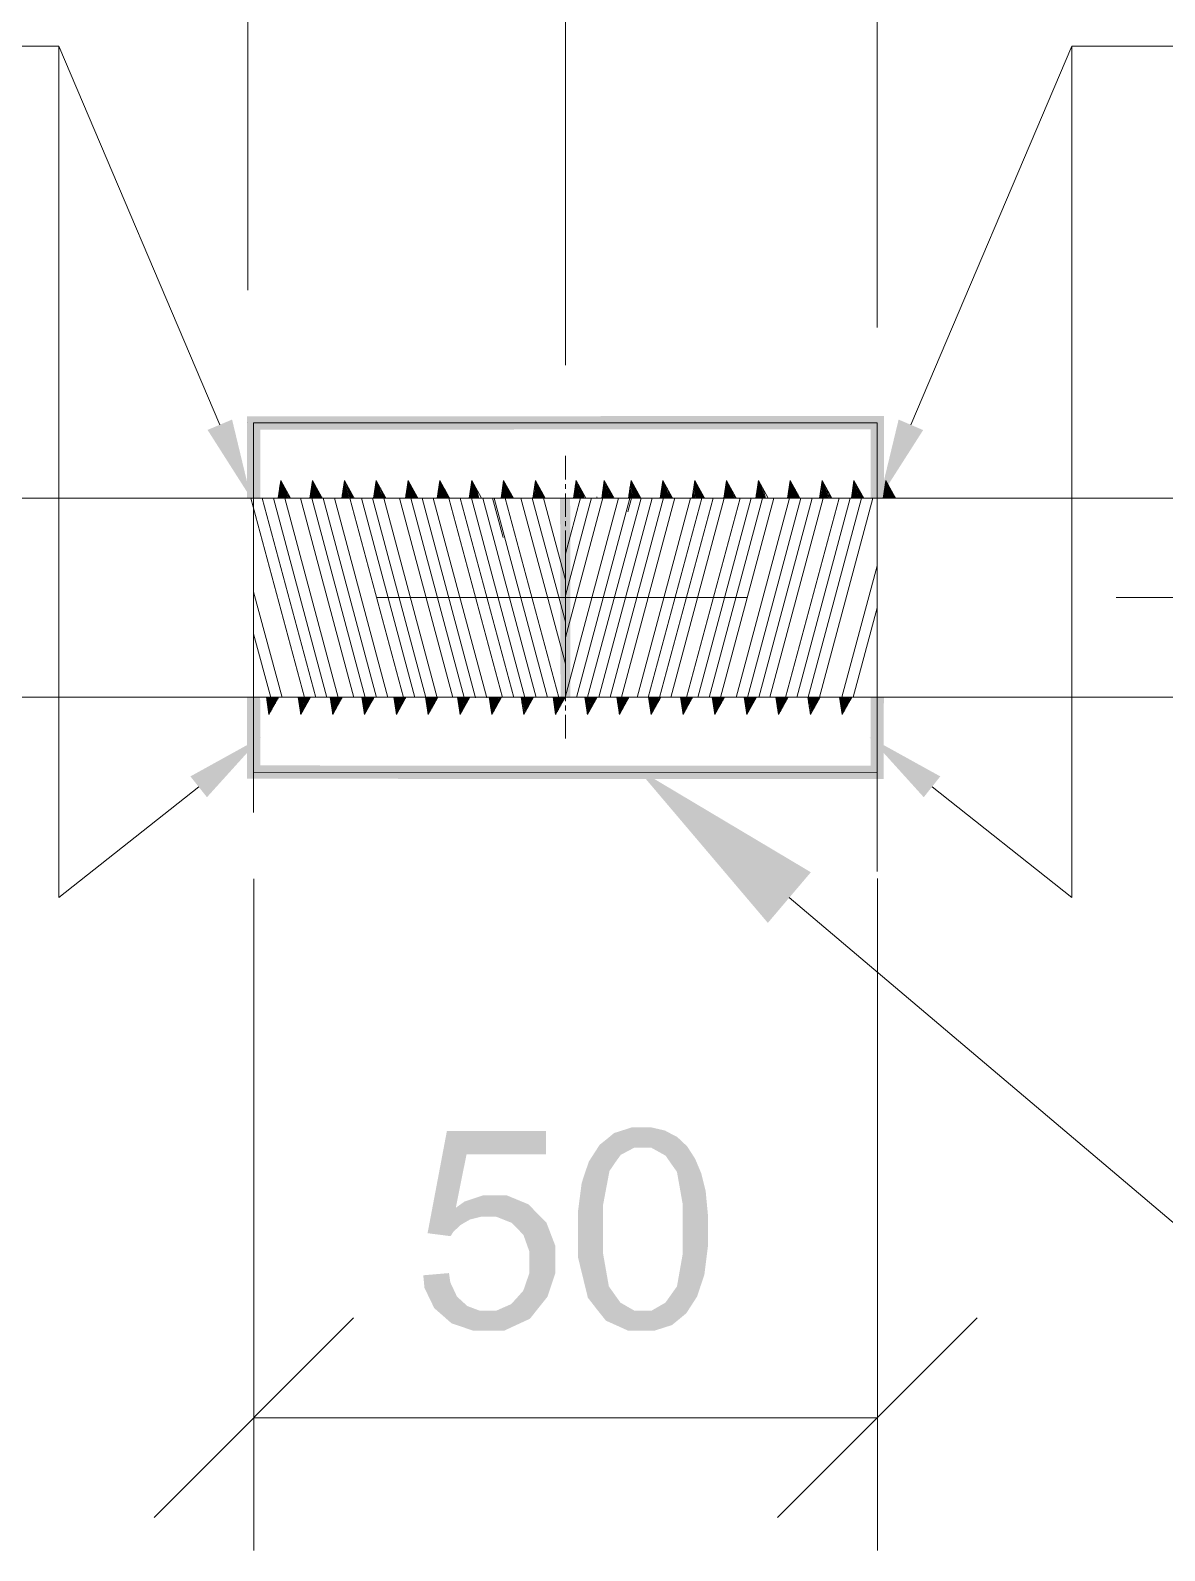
# Model space of a CAD drawing. Header units: millimetres. Extents: x 2 to 579, y 1 to 405.
# Drawn here: x 251.49 to 259.16, y 89.76 to 100.05 of the extents above; entities that cross this region are included whole.
import ezdxf

# ---------------------------------------------------------------- set-up
doc = ezdxf.new("R2010")
doc.units = ezdxf.units.MM
doc.linetypes.add('XKITLINE00', pattern=[0])
doc.layers.add('LinkedObject', color=7, linetype='Continuous', lineweight=0)

# ---------------------------------------------------------------- blocks, each defined once
blk = doc.blocks.new('*A4')
at = {"layer": 'LinkedObject'}
for color, points in [(6, [(252.685, 97.346), (252.851, 97.416), (252.979, 96.884)]), (4, [(257.262, 97.44), (253.042, 97.348), (252.952, 97.438)]), (4, [(252.952, 97.438), (253.042, 96.886), (252.952, 96.886)]), (4, [(253.042, 97.348), (253.042, 96.886), (252.952, 97.438)]), (4, [(257.172, 97.35), (253.042, 97.348), (257.262, 97.44)]), (4, [(257.262, 96.885), (257.172, 97.35), (257.262, 97.44)]), (6, [(257.362, 97.416), (257.528, 97.345), (257.234, 96.884)]), (4, [(257.172, 96.885), (257.172, 97.35), (257.262, 96.885)]), (4, [(255.071, 96.885), (255.141, 95.536), (255.074, 95.536)]), (4, [(255.139, 96.885), (255.141, 95.536), (255.071, 96.885)]), (4, [(252.951, 95.536), (253.042, 95.074), (252.952, 94.984)]), (4, [(253.041, 95.536), (253.042, 95.074), (252.951, 95.536)]), (4, [(257.261, 94.982), (257.172, 95.536), (257.262, 95.536)]), (4, [(257.172, 95.072), (257.172, 95.536), (257.261, 94.982)]), (6, [(252.681, 94.859), (252.569, 95), (253.048, 95.265)]), (6, [(257.644, 95), (257.532, 94.859), (257.165, 95.265)]), (4, [(253.042, 95.074), (257.172, 95.072), (252.952, 94.984)]), (4, [(252.952, 94.984), (257.172, 95.072), (257.261, 94.982)]), (1, [(256.768, 94.351), (256.477, 94.008), (255.592, 95.052)]), (7, [(254.438, 92.442), (254.174, 91.907), (254.305, 92.6)]), (7, [(254.975, 92.442), (254.305, 92.6), (254.975, 92.6)]), (7, [(254.438, 92.442), (254.305, 92.6), (254.975, 92.442)]), (7, [(255.482, 92.438), (255.339, 92.506), (255.388, 92.545)]), (7, [(255.436, 92.585), (255.573, 92.486), (255.388, 92.545)]), (7, [(255.388, 92.545), (255.573, 92.486), (255.482, 92.438)]), (7, [(255.558, 92.624), (255.573, 92.486), (255.436, 92.585)]), (7, [(255.632, 92.624), (255.573, 92.486), (255.558, 92.624)]), (7, [(255.573, 92.486), (255.632, 92.624), (255.63, 92.486)]), (7, [(255.632, 92.624), (255.688, 92.486), (255.63, 92.486)]), (7, [(255.781, 92.602), (255.632, 92.624), (255.686, 92.624)]), (7, [(255.822, 92.58), (255.632, 92.624), (255.781, 92.602)]), (7, [(255.785, 92.432), (255.632, 92.624), (255.822, 92.58)]), (7, [(255.688, 92.486), (255.632, 92.624), (255.785, 92.432)]), (7, [(255.822, 92.58), (255.823, 92.377), (255.785, 92.432)]), (7, [(255.863, 92.559), (255.823, 92.377), (255.822, 92.58)]), (7, [(255.931, 92.495), (255.823, 92.377), (255.863, 92.559)]), (7, [(254.365, 92.079), (254.174, 91.907), (254.438, 92.442)]), (7, [(255.339, 92.506), (255.447, 92.39), (255.266, 92.393)]), (7, [(255.447, 92.39), (255.339, 92.506), (255.482, 92.438)]), (7, [(255.957, 92.454), (255.823, 92.377), (255.931, 92.495)]), (7, [(255.957, 92.454), (255.862, 92.322), (255.823, 92.377)]), (7, [(255.984, 92.413), (255.862, 92.322), (255.957, 92.454)]), (7, [(255.266, 92.393), (255.447, 92.39), (255.241, 92.32)]), (7, [(255.241, 92.32), (255.447, 92.39), (255.405, 92.328)]), (7, [(256.026, 92.313), (255.862, 92.322), (255.984, 92.413)]), (7, [(255.405, 92.328), (255.192, 92.054), (255.241, 92.32)]), (7, [(255.362, 92.1), (255.192, 92.054), (255.405, 92.328)]), (7, [(255.241, 92.32), (255.192, 92.054), (255.217, 92.247)]), (7, [(256.041, 92.254), (255.901, 92.101), (255.862, 92.322)]), (7, [(256.041, 92.254), (255.862, 92.322), (256.026, 92.313)]), (7, [(256.056, 92.194), (255.901, 92.101), (256.041, 92.254)]), (7, [(254.553, 92.164), (254.365, 92.079), (254.425, 92.122)]), (7, [(254.535, 92.018), (254.365, 92.079), (254.553, 92.164)]), (7, [(254.535, 92.018), (254.553, 92.164), (254.575, 92.018)]), (7, [(254.575, 92.018), (254.553, 92.164), (254.64, 92.018)]), (7, [(254.619, 92.164), (254.64, 92.018), (254.553, 92.164)]), (7, [(254.856, 92.103), (254.619, 92.164), (254.708, 92.164)]), (7, [(254.744, 91.977), (254.619, 92.164), (254.856, 92.103)]), (7, [(254.64, 92.018), (254.619, 92.164), (254.744, 91.977)]), (7, [(256.071, 92.035), (255.901, 92.101), (256.056, 92.194)]), (7, [(254.174, 91.907), (254.365, 92.079), (254.462, 92)]), (7, [(254.462, 92), (254.365, 92.079), (254.535, 92.018)]), (7, [(254.744, 91.977), (254.856, 92.103), (254.784, 91.936)]), (7, [(254.784, 91.936), (254.856, 92.103), (254.823, 91.895)]), (7, [(254.917, 92.041), (254.823, 91.895), (254.856, 92.103)]), (7, [(254.823, 91.895), (254.917, 92.041), (254.863, 91.783)]), (7, [(254.863, 91.783), (254.917, 92.041), (255.038, 91.823)]), (7, [(255.038, 91.823), (254.917, 92.041), (254.978, 91.98)]), (7, [(255.192, 91.934), (255.362, 92.1), (255.362, 91.934)]), (7, [(255.192, 92.054), (255.362, 92.1), (255.192, 91.934)]), (7, [(256.071, 92.035), (255.901, 91.934), (255.901, 92.101)]), (7, [(256.071, 91.934), (255.901, 91.934), (256.071, 92.035)]), (7, [(254.43, 91.982), (254.174, 91.907), (254.462, 92)]), (7, [(254.398, 91.963), (254.174, 91.907), (254.43, 91.982)]), (7, [(254.348, 91.916), (254.174, 91.907), (254.398, 91.963)]), (7, [(255.362, 91.934), (255.192, 91.744), (255.192, 91.934)]), (7, [(255.362, 91.768), (255.192, 91.744), (255.362, 91.934)]), (7, [(256.071, 91.934), (255.901, 91.768), (255.901, 91.934)]), (7, [(256.071, 91.816), (255.901, 91.768), (256.071, 91.934)]), (7, [(254.174, 91.907), (254.348, 91.916), (254.33, 91.887)]), (7, [(254.863, 91.783), (255.038, 91.823), (254.863, 91.712)]), (7, [(254.863, 91.712), (255.038, 91.823), (254.863, 91.637)]), (7, [(255.038, 91.726), (254.863, 91.637), (255.038, 91.823)]), (7, [(255.862, 91.547), (256.071, 91.816), (256.022, 91.551)]), (7, [(255.901, 91.768), (256.071, 91.816), (255.862, 91.547)]), (7, [(256.022, 91.551), (256.071, 91.816), (256.047, 91.624)]), (7, [(254.822, 91.518), (255.038, 91.726), (254.932, 91.41)]), (7, [(254.863, 91.637), (255.038, 91.726), (254.822, 91.518)]), (7, [(254.932, 91.41), (255.038, 91.726), (254.985, 91.476)]), (7, [(254.985, 91.476), (255.038, 91.726), (255.038, 91.635)]), (7, [(255.362, 91.768), (255.325, 91.385), (255.192, 91.744)]), (7, [(255.192, 91.744), (255.325, 91.385), (255.259, 91.47)]), (7, [(255.401, 91.547), (255.325, 91.385), (255.362, 91.768)]), (7, [(254.328, 91.574), (254.145, 91.622), (254.319, 91.637)]), (7, [(254.145, 91.622), (254.277, 91.349), (254.153, 91.537)]), (7, [(254.328, 91.574), (254.277, 91.349), (254.145, 91.622)]), (7, [(254.153, 91.537), (254.277, 91.349), (254.219, 91.4)]), (7, [(254.373, 91.478), (254.277, 91.349), (254.328, 91.574)]), (7, [(254.822, 91.518), (254.932, 91.41), (254.781, 91.472)]), (7, [(255.325, 91.385), (255.401, 91.547), (255.44, 91.492)]), (7, [(256.022, 91.551), (255.823, 91.492), (255.862, 91.547)]), (7, [(255.998, 91.478), (255.823, 91.492), (256.022, 91.551)]), (7, [(254.277, 91.349), (254.373, 91.478), (254.336, 91.297)]), (7, [(254.408, 91.446), (254.336, 91.297), (254.373, 91.478)]), (7, [(254.443, 91.414), (254.336, 91.297), (254.408, 91.446)]), (7, [(254.443, 91.414), (254.578, 91.246), (254.336, 91.297)]), (7, [(254.528, 91.382), (254.578, 91.246), (254.443, 91.414)]), (7, [(254.578, 91.246), (254.932, 91.41), (254.69, 91.246)]), (7, [(254.638, 91.382), (254.932, 91.41), (254.578, 91.246)]), (7, [(254.74, 91.427), (254.932, 91.41), (254.638, 91.382)]), (7, [(254.69, 91.246), (254.932, 91.41), (254.867, 91.328)]), (7, [(254.781, 91.472), (254.932, 91.41), (254.74, 91.427)]), (7, [(255.479, 91.437), (255.325, 91.385), (255.44, 91.492)]), (7, [(255.479, 91.437), (255.632, 91.246), (255.325, 91.385)]), (7, [(255.575, 91.382), (255.632, 91.246), (255.479, 91.437)]), (7, [(255.877, 91.325), (255.689, 91.382), (255.784, 91.437)]), (7, [(255.823, 91.492), (255.925, 91.365), (255.784, 91.437)]), (7, [(255.784, 91.437), (255.925, 91.365), (255.877, 91.325)]), (7, [(255.925, 91.365), (255.823, 91.492), (255.998, 91.478)]), (7, [(254.578, 91.382), (254.578, 91.246), (254.528, 91.382)]), (7, [(254.638, 91.382), (254.578, 91.246), (254.578, 91.382)]), (7, [(255.325, 91.385), (255.632, 91.246), (255.381, 91.315)]), (7, [(255.381, 91.315), (255.632, 91.246), (255.534, 91.246)]), (7, [(255.632, 91.246), (255.575, 91.382), (255.632, 91.382)]), (7, [(255.632, 91.246), (255.689, 91.382), (255.706, 91.246)]), (7, [(255.689, 91.382), (255.632, 91.246), (255.632, 91.382)]), (7, [(255.828, 91.285), (255.689, 91.382), (255.877, 91.325)]), (7, [(255.706, 91.246), (255.689, 91.382), (255.828, 91.285)]), (7, [(254.336, 91.297), (254.578, 91.246), (254.486, 91.246)])]:
    blk.add_hatch(color=color, dxfattribs=at).paths.add_polyline_path(points, flags=17)
at = {"layer": 'LinkedObject', "color": 6, "linetype": 'XKITLINE00', "lineweight": 0}
for p, q in [((252.957, 98.293), (252.957, 106.972)), ((255.107, 97.785), (255.107, 106.972)), ((255.107, 98.07), (255.107, 106.972)), ((257.217, 98.04), (257.217, 106.972)), ((251.679, 99.944), (246.683, 99.944)), ((252.768, 97.381), (251.679, 99.944)), ((251.679, 94.179), (251.679, 99.944)), ((257.445, 97.381), (258.535, 99.944)), ((258.534, 94.179), (258.535, 99.944)), ((258.535, 99.944), (263.53, 99.943)), ((253.834, 96.211), (256.334, 96.211)), ((258.834, 96.211), (272.007, 96.211)), ((252.625, 94.93), (251.679, 94.179)), ((257.588, 94.929), (258.534, 94.179)), ((252.998, 94.306), (252.998, 89.758)), ((257.218, 94.308), (257.218, 89.758)), ((253.673, 91.333), (252.323, 89.983)), ((256.543, 89.983), (257.893, 91.333)), ((252.998, 90.658), (257.218, 90.658))]:
    blk.add_line(p, q, dxfattribs=at)
at = {"layer": 'LinkedObject', "color": 7, "linetype": 'XKITLINE00', "lineweight": 0}
for p, q in [((252.957, 97.393), (252.957, 97.393)), ((255.107, 97.17), (255.107, 97.17)), ((257.217, 97.14), (257.217, 97.14)), ((240.541, 96.885), (269.675, 96.885)), ((255.107, 96.885), (255.107, 96.885)), ((269.675, 95.536), (240.541, 95.536)), ((252.998, 95.206), (252.998, 95.206)), ((257.218, 95.208), (257.218, 95.208)), ((257.218, 90.658), (257.218, 90.658))]:
    blk.add_line(p, q, dxfattribs=at)
at = {"layer": 'LinkedObject', "color": 4, "linetype": 'XKITLINE00', "lineweight": 0}
for p, q in [((252.997, 97.393), (257.217, 97.395)), ((252.997, 96.886), (252.997, 97.393)), ((257.217, 96.885), (257.217, 97.395)), ((257.217, 97.395), (257.217, 94.357)), ((252.997, 97.245), (252.997, 94.756)), ((255.107, 96.508), (255.107, 95.536)), ((252.997, 95.536), (252.997, 95.029)), ((257.217, 95.536), (257.217, 95.027)), ((252.997, 95.029), (257.217, 95.027))]:
    blk.add_line(p, q, dxfattribs=at)
at = {"layer": 'LinkedObject', "color": 9, "linetype": 'XKITLINE00', "lineweight": 0}
for p, q in [((255.107, 97.01), (255.107, 97.17)), ((255.107, 96.947), (255.107, 96.979)), ((255.107, 96.76), (255.107, 96.916)), ((255.107, 96.758), (255.107, 96.886)), ((255.107, 96.697), (255.107, 96.729)), ((255.107, 96.695), (255.107, 96.726)), ((255.107, 96.51), (255.107, 96.666)), ((255.107, 96.508), (255.107, 96.664)), ((255.107, 96.447), (255.107, 96.479)), ((255.107, 96.445), (255.107, 96.476)), ((255.107, 96.26), (255.107, 96.416)), ((255.107, 96.258), (255.107, 96.414)), ((255.107, 96.197), (255.107, 96.229)), ((255.107, 96.195), (255.107, 96.226)), ((255.107, 96.01), (255.107, 96.166)), ((255.107, 96.008), (255.107, 96.164)), ((255.107, 95.947), (255.107, 95.979)), ((255.107, 95.945), (255.107, 95.976)), ((255.107, 95.76), (255.107, 95.916)), ((255.107, 95.758), (255.107, 95.914)), ((255.107, 95.697), (255.107, 95.729)), ((255.107, 95.695), (255.107, 95.726)), ((255.107, 95.51), (255.107, 95.666)), ((255.107, 95.536), (255.107, 95.664)), ((255.107, 95.447), (255.107, 95.479)), ((255.107, 95.256), (255.107, 95.416))]:
    blk.add_line(p, q, dxfattribs=at)
at = {"layer": 'LinkedObject', "color": 1, "linetype": 'XKITLINE00', "lineweight": 0}
for p, q in [((253.18, 97.003), (253.163, 96.886)), ((253.175, 96.973), (253.199, 96.885)), ((253.176, 96.98), (253.202, 96.885)), ((253.179, 96.994), (253.208, 96.885)), ((253.246, 96.885), (253.18, 97.003)), ((253.18, 97.002), (253.211, 96.885)), ((253.19, 96.985), (253.217, 96.885)), ((253.196, 96.975), (253.22, 96.885)), ((253.395, 97.003), (253.378, 96.885)), ((253.391, 96.973), (253.414, 96.885)), ((253.392, 96.98), (253.417, 96.885)), ((253.394, 96.995), (253.423, 96.885)), ((253.461, 96.885), (253.395, 97.003)), ((253.395, 97.002), (253.426, 96.885)), ((253.406, 96.985), (253.432, 96.885)), ((253.412, 96.974), (253.435, 96.885)), ((253.611, 97.003), (253.594, 96.885)), ((253.607, 96.973), (253.63, 96.885)), ((253.608, 96.98), (253.633, 96.885)), ((253.61, 96.995), (253.639, 96.885)), ((253.677, 96.885), (253.611, 97.003)), ((253.611, 97.002), (253.642, 96.885)), ((253.622, 96.984), (253.648, 96.885)), ((253.627, 96.974), (253.651, 96.885)), ((253.827, 97.003), (253.809, 96.885)), ((253.822, 96.974), (253.846, 96.885)), ((253.823, 96.981), (253.849, 96.885)), ((253.825, 96.995), (253.855, 96.885)), ((253.826, 97.002), (253.858, 96.885)), ((253.892, 96.885), (253.827, 97.003)), ((253.837, 96.984), (253.864, 96.885)), ((253.843, 96.974), (253.867, 96.885)), ((254.042, 97.003), (254.025, 96.885)), ((254.038, 96.974), (254.062, 96.885)), ((254.039, 96.981), (254.065, 96.885)), ((254.041, 96.996), (254.07, 96.885)), ((254.042, 97.003), (254.073, 96.885)), ((254.108, 96.885), (254.042, 97.003)), ((254.053, 96.984), (254.079, 96.885)), ((254.059, 96.973), (254.082, 96.885)), ((254.258, 97.003), (254.24, 96.885)), ((254.253, 96.974), (254.277, 96.885)), ((254.254, 96.981), (254.28, 96.885)), ((254.257, 96.996), (254.286, 96.885)), ((254.258, 97.003), (254.289, 96.885)), ((254.323, 96.885), (254.258, 97.003)), ((254.269, 96.983), (254.295, 96.885)), ((254.275, 96.973), (254.298, 96.885)), ((254.473, 97.003), (254.456, 96.885)), ((254.469, 96.974), (254.493, 96.885)), ((254.47, 96.982), (254.496, 96.885)), ((254.472, 96.996), (254.502, 96.885)), ((254.473, 97.003), (254.505, 96.885)), ((254.539, 96.885), (254.473, 97.003)), ((254.485, 96.983), (254.511, 96.885)), ((254.491, 96.972), (254.514, 96.885)), ((254.689, 97.003), (254.672, 96.885)), ((254.684, 96.972), (254.707, 96.885)), ((254.685, 96.979), (254.71, 96.885)), ((254.687, 96.994), (254.716, 96.885)), ((254.688, 97.001), (254.719, 96.885)), ((254.755, 96.885), (254.689, 97.003)), ((254.698, 96.986), (254.725, 96.885)), ((254.704, 96.976), (254.728, 96.885)), ((254.904, 97.003), (254.887, 96.885)), ((254.9, 96.972), (254.923, 96.885)), ((254.901, 96.979), (254.926, 96.885)), ((254.903, 96.994), (254.932, 96.885)), ((254.97, 96.885), (254.904, 97.003)), ((254.904, 97.001), (254.935, 96.885)), ((254.914, 96.986), (254.941, 96.885)), ((254.92, 96.975), (254.944, 96.885)), ((255.179, 97.003), (255.162, 96.885)), ((255.174, 96.973), (255.198, 96.885)), ((255.175, 96.98), (255.201, 96.885)), ((255.177, 96.994), (255.207, 96.885)), ((255.178, 97.002), (255.21, 96.885)), ((255.245, 96.885), (255.179, 97.003)), ((255.189, 96.985), (255.216, 96.885)), ((255.195, 96.975), (255.219, 96.885)), ((255.37, 97.003), (255.353, 96.885)), ((255.365, 96.973), (255.389, 96.885)), ((255.366, 96.98), (255.392, 96.885)), ((255.369, 96.995), (255.398, 96.885)), ((255.436, 96.885), (255.37, 97.003)), ((255.37, 97.002), (255.401, 96.885)), ((255.38, 96.985), (255.407, 96.885)), ((255.386, 96.974), (255.41, 96.885)), ((255.551, 97.003), (255.534, 96.885)), ((255.547, 96.973), (255.57, 96.885)), ((255.548, 96.98), (255.573, 96.885)), ((255.55, 96.995), (255.579, 96.885)), ((255.617, 96.885), (255.551, 97.003)), ((255.551, 97.002), (255.582, 96.885)), ((255.562, 96.984), (255.588, 96.885)), ((255.567, 96.974), (255.591, 96.885)), ((255.767, 97.003), (255.749, 96.885)), ((255.762, 96.973), (255.786, 96.885)), ((255.763, 96.981), (255.789, 96.885)), ((255.765, 96.995), (255.795, 96.885)), ((255.766, 97.002), (255.798, 96.885)), ((255.832, 96.885), (255.767, 97.003)), ((255.777, 96.984), (255.804, 96.885)), ((255.783, 96.974), (255.807, 96.885)), ((255.982, 97.003), (255.965, 96.885)), ((255.978, 96.974), (256.001, 96.885)), ((255.979, 96.981), (256.004, 96.885)), ((255.981, 96.996), (256.01, 96.885)), ((255.982, 97.003), (256.013, 96.885)), ((256.048, 96.885), (255.982, 97.003)), ((255.993, 96.983), (256.019, 96.885)), ((255.999, 96.973), (256.022, 96.885)), ((256.198, 97.003), (256.18, 96.885)), ((256.193, 96.974), (256.217, 96.885)), ((256.194, 96.981), (256.22, 96.885)), ((256.197, 96.996), (256.226, 96.885)), ((256.198, 97.003), (256.229, 96.885)), ((256.263, 96.885), (256.198, 97.003)), ((256.209, 96.983), (256.235, 96.885)), ((256.215, 96.973), (256.238, 96.885)), ((256.413, 97.003), (256.396, 96.885)), ((256.409, 96.974), (256.433, 96.885)), ((256.41, 96.982), (256.436, 96.885)), ((256.412, 96.996), (256.442, 96.885)), ((256.413, 97.003), (256.445, 96.885)), ((256.479, 96.885), (256.413, 97.003)), ((256.425, 96.983), (256.451, 96.885)), ((256.43, 96.972), (256.454, 96.885)), ((256.629, 97.003), (256.611, 96.885)), ((256.624, 96.972), (256.647, 96.885)), ((256.625, 96.979), (256.65, 96.885)), ((256.627, 96.994), (256.656, 96.885)), ((256.628, 97.001), (256.659, 96.885)), ((256.694, 96.885), (256.629, 97.003)), ((256.638, 96.986), (256.665, 96.885)), ((256.644, 96.976), (256.668, 96.885)), ((256.844, 97.003), (256.827, 96.885)), ((256.84, 96.972), (256.863, 96.885)), ((256.841, 96.98), (256.866, 96.885)), ((256.843, 96.994), (256.872, 96.885)), ((256.91, 96.885), (256.844, 97.003)), ((256.844, 97.001), (256.875, 96.885)), ((256.854, 96.986), (256.881, 96.885)), ((256.86, 96.975), (256.884, 96.885)), ((257.06, 97.003), (257.043, 96.885)), ((257.055, 96.973), (257.079, 96.885)), ((257.056, 96.98), (257.082, 96.885)), ((257.058, 96.994), (257.088, 96.885)), ((257.126, 96.885), (257.06, 97.003)), ((257.06, 97.002), (257.091, 96.885)), ((257.07, 96.985), (257.097, 96.885)), ((257.076, 96.975), (257.1, 96.885)), ((257.275, 97.003), (257.258, 96.885)), ((257.271, 96.973), (257.294, 96.885)), ((257.272, 96.98), (257.297, 96.885)), ((257.274, 96.995), (257.303, 96.885)), ((257.341, 96.885), (257.275, 97.003)), ((257.275, 97.002), (257.306, 96.885)), ((257.286, 96.985), (257.312, 96.885)), ((257.291, 96.974), (257.315, 96.885)), ((252.979, 96.884), (253.341, 95.534)), ((253.055, 96.884), (253.417, 95.534)), ((253.132, 96.884), (253.493, 95.534)), ((253.163, 96.886), (253.163, 96.885)), ((253.164, 96.893), (253.166, 96.885)), ((253.166, 96.907), (253.172, 96.885)), ((253.167, 96.915), (253.175, 96.885)), ((253.169, 96.929), (253.181, 96.885)), ((253.17, 96.936), (253.184, 96.885)), ((253.172, 96.951), (253.19, 96.885)), ((253.173, 96.958), (253.193, 96.885)), ((253.207, 96.954), (253.226, 96.885)), ((253.208, 96.883), (253.569, 95.534)), ((253.213, 96.944), (253.229, 96.885)), ((253.225, 96.923), (253.235, 96.885)), ((253.23, 96.913), (253.238, 96.885)), ((253.242, 96.892), (253.244, 96.885)), ((253.314, 96.884), (253.676, 95.534)), ((253.378, 96.886), (253.379, 96.885)), ((253.379, 96.893), (253.382, 96.885)), ((253.382, 96.908), (253.388, 96.885)), ((253.383, 96.915), (253.391, 96.885)), ((253.385, 96.929), (253.397, 96.885)), ((253.386, 96.937), (253.399, 96.885)), ((253.388, 96.951), (253.405, 96.885)), ((253.389, 96.958), (253.408, 96.885)), ((253.391, 96.884), (253.752, 95.534)), ((253.423, 96.954), (253.441, 96.885)), ((253.429, 96.943), (253.444, 96.885)), ((253.44, 96.923), (253.45, 96.885)), ((253.446, 96.912), (253.453, 96.885)), ((253.458, 96.892), (253.459, 96.885)), ((253.467, 96.883), (253.828, 95.534)), ((253.543, 96.883), (253.904, 95.534)), ((253.594, 96.886), (253.594, 96.885)), ((253.595, 96.894), (253.597, 96.885)), ((253.597, 96.908), (253.603, 96.885)), ((253.598, 96.915), (253.606, 96.885)), ((253.6, 96.93), (253.612, 96.885)), ((253.601, 96.937), (253.615, 96.885)), ((253.603, 96.951), (253.621, 96.885)), ((253.604, 96.959), (253.624, 96.885)), ((253.639, 96.953), (253.657, 96.885)), ((253.645, 96.943), (253.66, 96.885)), ((253.649, 96.884), (254.011, 95.534)), ((253.656, 96.922), (253.666, 96.885)), ((253.662, 96.912), (253.669, 96.885)), ((253.674, 96.891), (253.675, 96.885)), ((253.726, 96.883), (254.087, 95.534)), ((253.802, 96.883), (254.163, 95.534)), ((253.81, 96.887), (253.81, 96.885)), ((253.811, 96.894), (253.813, 96.885)), ((253.813, 96.908), (253.819, 96.885)), ((253.814, 96.916), (253.822, 96.885)), ((253.816, 96.93), (253.828, 96.885)), ((253.817, 96.937), (253.831, 96.885)), ((253.819, 96.952), (253.837, 96.885)), ((253.82, 96.959), (253.84, 96.885)), ((253.855, 96.953), (253.873, 96.885)), ((253.86, 96.943), (253.876, 96.885)), ((253.872, 96.922), (253.882, 96.885)), ((253.878, 96.911), (253.885, 96.885)), ((253.878, 96.883), (254.239, 95.533)), ((253.889, 96.891), (253.891, 96.885)), ((253.985, 96.883), (254.346, 95.534)), ((254.025, 96.887), (254.026, 96.885)), ((254.026, 96.894), (254.029, 96.885)), ((254.028, 96.909), (254.035, 96.885)), ((254.029, 96.916), (254.038, 96.885)), ((254.031, 96.93), (254.044, 96.885)), ((254.033, 96.938), (254.047, 96.885)), ((254.035, 96.952), (254.053, 96.885)), ((254.036, 96.959), (254.056, 96.885)), ((254.061, 96.883), (254.422, 95.534)), ((254.07, 96.952), (254.088, 96.885)), ((254.076, 96.942), (254.091, 96.885)), ((254.088, 96.921), (254.097, 96.885)), ((254.094, 96.911), (254.1, 96.885)), ((254.105, 96.89), (254.106, 96.885)), ((254.137, 96.883), (254.498, 95.533)), ((254.213, 96.883), (254.575, 95.533)), ((254.241, 96.887), (254.241, 96.885)), ((254.242, 96.894), (254.244, 96.885)), ((254.244, 96.909), (254.25, 96.885)), ((254.245, 96.916), (254.253, 96.885)), ((254.247, 96.931), (254.259, 96.885)), ((254.248, 96.938), (254.262, 96.885)), ((254.25, 96.952), (254.268, 96.885)), ((254.251, 96.96), (254.271, 96.885)), ((254.286, 96.952), (254.304, 96.885)), ((254.292, 96.942), (254.307, 96.885)), ((254.304, 96.921), (254.313, 96.885)), ((254.309, 96.911), (254.316, 96.885)), ((254.319, 96.884), (254.681, 95.535)), ((254.321, 96.89), (254.322, 96.885)), ((254.395, 96.884), (254.757, 95.535)), ((254.456, 96.888), (254.457, 96.885)), ((254.457, 96.895), (254.46, 96.885)), ((254.459, 96.909), (254.466, 96.885)), ((254.461, 96.916), (254.469, 96.885)), ((254.463, 96.931), (254.475, 96.885)), ((254.464, 96.938), (254.478, 96.885)), ((254.466, 96.953), (254.484, 96.885)), ((254.467, 96.96), (254.487, 96.885)), ((254.472, 96.884), (254.833, 95.534)), ((254.502, 96.952), (254.52, 96.885)), ((254.548, 96.884), (254.909, 95.534)), ((254.614, 96.885), (254.685, 96.618)), ((254.624, 96.884), (254.985, 95.534)), ((254.673, 96.892), (254.674, 96.885)), ((254.675, 96.907), (254.68, 96.885)), ((254.676, 96.914), (254.683, 96.885)), ((254.678, 96.928), (254.689, 96.885)), ((254.679, 96.936), (254.692, 96.885)), ((254.681, 96.95), (254.698, 96.885)), ((254.682, 96.957), (254.701, 96.885)), ((254.7, 96.883), (255.062, 95.534)), ((254.716, 96.955), (254.734, 96.885)), ((254.721, 96.945), (254.737, 96.885)), ((254.733, 96.924), (254.743, 96.885)), ((254.739, 96.914), (254.746, 96.885)), ((254.75, 96.893), (254.752, 96.885)), ((254.806, 96.885), (255.107, 95.763)), ((254.882, 96.885), (255.107, 96.047)), ((254.887, 96.885), (254.887, 96.885)), ((254.888, 96.893), (254.89, 96.885)), ((254.89, 96.907), (254.896, 96.885)), ((254.891, 96.914), (254.899, 96.885)), ((254.893, 96.929), (254.905, 96.885)), ((254.894, 96.936), (254.908, 96.885)), ((254.897, 96.951), (254.914, 96.885)), ((254.898, 96.958), (254.917, 96.885)), ((254.931, 96.955), (254.95, 96.885)), ((254.937, 96.944), (254.953, 96.885)), ((254.949, 96.924), (254.959, 96.885)), ((254.955, 96.913), (254.962, 96.885)), ((254.959, 96.885), (255.107, 96.332)), ((254.966, 96.892), (254.968, 96.885)), ((255.103, 96.886), (255.103, 96.885)), ((255.467, 96.885), (255.105, 95.535)), ((255.106, 96.885), (255.106, 96.885)), ((255.36, 96.887), (255.107, 95.94)), ((255.284, 96.886), (255.107, 96.224)), ((255.208, 96.886), (255.107, 96.507)), ((255.164, 96.907), (255.17, 96.885)), ((255.166, 96.915), (255.174, 96.885)), ((255.168, 96.929), (255.18, 96.885)), ((255.169, 96.936), (255.183, 96.885)), ((255.17, 96.913), (255.178, 96.885)), ((255.171, 96.951), (255.189, 96.885)), ((255.172, 96.958), (255.192, 96.885)), ((255.543, 96.885), (255.181, 95.535)), ((255.182, 96.892), (255.184, 96.885)), ((255.206, 96.954), (255.225, 96.885)), ((255.212, 96.944), (255.228, 96.885)), ((255.223, 96.923), (255.234, 96.885)), ((255.619, 96.885), (255.257, 95.536)), ((255.318, 96.886), (255.318, 96.885)), ((255.319, 96.893), (255.321, 96.885)), ((255.695, 96.885), (255.334, 95.536)), ((255.356, 96.908), (255.362, 96.885)), ((255.357, 96.915), (255.365, 96.885)), ((255.359, 96.929), (255.371, 96.885)), ((255.36, 96.937), (255.374, 96.885)), ((255.362, 96.951), (255.38, 96.885)), ((255.363, 96.958), (255.383, 96.885)), ((255.397, 96.954), (255.416, 96.885)), ((255.398, 96.892), (255.399, 96.885)), ((255.403, 96.943), (255.419, 96.885)), ((255.771, 96.886), (255.41, 95.536)), ((255.415, 96.923), (255.425, 96.885)), ((255.421, 96.912), (255.428, 96.885)), ((255.848, 96.886), (255.486, 95.536)), ((255.554, 96.885), (255.529, 96.791)), ((255.534, 96.886), (255.534, 96.885)), ((255.535, 96.894), (255.537, 96.885)), ((255.537, 96.908), (255.543, 96.885)), ((255.538, 96.915), (255.546, 96.885)), ((255.54, 96.93), (255.552, 96.885)), ((255.541, 96.937), (255.555, 96.885)), ((255.543, 96.951), (255.561, 96.885)), ((255.544, 96.959), (255.564, 96.885)), ((255.579, 96.953), (255.597, 96.885)), ((255.585, 96.943), (255.6, 96.885)), ((255.954, 96.884), (255.592, 95.535)), ((255.596, 96.922), (255.606, 96.885)), ((255.602, 96.912), (255.609, 96.885)), ((255.613, 96.891), (255.615, 96.885)), ((256.03, 96.884), (255.668, 95.535)), ((256.106, 96.885), (255.744, 95.535)), ((255.749, 96.887), (255.75, 96.885)), ((255.751, 96.894), (255.753, 96.885)), ((255.753, 96.908), (255.759, 96.885)), ((255.754, 96.916), (255.762, 96.885)), ((255.756, 96.93), (255.768, 96.885)), ((255.757, 96.937), (255.771, 96.885)), ((255.759, 96.952), (255.777, 96.885)), ((255.76, 96.959), (255.78, 96.885)), ((255.795, 96.953), (255.813, 96.885)), ((255.8, 96.942), (255.816, 96.885)), ((255.812, 96.922), (255.822, 96.885)), ((255.818, 96.911), (255.825, 96.885)), ((256.182, 96.885), (255.821, 95.535)), ((255.829, 96.891), (255.831, 96.885)), ((256.289, 96.884), (255.927, 95.535)), ((255.965, 96.887), (255.966, 96.885)), ((255.966, 96.894), (255.969, 96.885)), ((255.968, 96.909), (255.975, 96.885)), ((255.969, 96.916), (255.977, 96.885)), ((255.971, 96.93), (255.983, 96.885)), ((255.972, 96.938), (255.986, 96.885)), ((255.975, 96.952), (255.992, 96.885)), ((255.976, 96.959), (255.995, 96.885)), ((256.365, 96.885), (256.003, 95.535)), ((256.01, 96.952), (256.028, 96.885)), ((256.016, 96.942), (256.031, 96.885)), ((256.028, 96.921), (256.037, 96.885)), ((256.034, 96.911), (256.04, 96.885)), ((256.045, 96.89), (256.046, 96.885)), ((256.441, 96.885), (256.08, 95.535)), ((256.517, 96.885), (256.156, 95.535)), ((256.181, 96.887), (256.181, 96.885)), ((256.182, 96.894), (256.184, 96.885)), ((256.184, 96.909), (256.19, 96.885)), ((256.185, 96.916), (256.193, 96.885)), ((256.187, 96.931), (256.199, 96.885)), ((256.188, 96.938), (256.202, 96.885)), ((256.19, 96.952), (256.208, 96.885)), ((256.191, 96.96), (256.211, 96.885)), ((256.226, 96.952), (256.244, 96.885)), ((256.232, 96.942), (256.247, 96.885)), ((256.244, 96.921), (256.253, 96.885)), ((256.249, 96.911), (256.256, 96.885)), ((256.261, 96.89), (256.262, 96.885)), ((256.624, 96.885), (256.262, 95.535)), ((256.396, 96.888), (256.397, 96.885)), ((256.397, 96.895), (256.4, 96.885)), ((256.399, 96.909), (256.406, 96.885)), ((256.4, 96.916), (256.409, 96.885)), ((256.403, 96.931), (256.415, 96.885)), ((256.404, 96.938), (256.418, 96.885)), ((256.406, 96.953), (256.424, 96.885)), ((256.407, 96.96), (256.427, 96.885)), ((256.776, 96.885), (256.415, 95.535)), ((256.442, 96.952), (256.46, 96.885)), ((256.852, 96.885), (256.491, 95.536)), ((256.959, 96.885), (256.597, 95.535)), ((256.613, 96.892), (256.614, 96.885)), ((256.615, 96.907), (256.62, 96.885)), ((256.616, 96.914), (256.623, 96.885)), ((256.618, 96.929), (256.629, 96.885)), ((256.619, 96.936), (256.632, 96.885)), ((256.621, 96.95), (256.638, 96.885)), ((256.622, 96.957), (256.641, 96.885)), ((256.656, 96.955), (256.674, 96.885)), ((256.661, 96.945), (256.677, 96.885)), ((256.673, 96.924), (256.683, 96.885)), ((257.035, 96.885), (256.674, 95.535)), ((256.679, 96.914), (256.686, 96.885)), ((256.69, 96.893), (256.692, 96.885)), ((257.111, 96.885), (256.75, 95.536)), ((257.187, 96.885), (256.826, 95.536)), ((256.827, 96.885), (256.827, 96.885)), ((256.828, 96.893), (256.83, 96.885)), ((256.83, 96.907), (256.836, 96.885)), ((256.831, 96.914), (256.839, 96.885)), ((256.833, 96.929), (256.845, 96.885)), ((256.834, 96.936), (256.848, 96.885)), ((256.837, 96.951), (256.854, 96.885)), ((256.838, 96.958), (256.857, 96.885)), ((256.871, 96.955), (256.89, 96.885)), ((256.877, 96.944), (256.893, 96.885)), ((256.889, 96.924), (256.899, 96.885)), ((256.894, 96.913), (256.902, 96.885)), ((256.906, 96.892), (256.908, 96.885)), ((257.043, 96.886), (257.043, 96.885)), ((257.044, 96.893), (257.046, 96.885)), ((257.046, 96.907), (257.052, 96.885)), ((257.047, 96.915), (257.055, 96.885)), ((257.049, 96.929), (257.061, 96.885)), ((257.05, 96.936), (257.064, 96.885)), ((257.052, 96.951), (257.07, 96.885)), ((257.053, 96.958), (257.073, 96.885)), ((257.087, 96.954), (257.106, 96.885)), ((257.093, 96.944), (257.109, 96.885)), ((257.105, 96.923), (257.115, 96.885)), ((257.11, 96.913), (257.118, 96.885)), ((257.122, 96.892), (257.124, 96.885)), ((257.258, 96.886), (257.258, 96.885)), ((257.259, 96.893), (257.261, 96.885)), ((257.261, 96.908), (257.267, 96.885)), ((257.262, 96.915), (257.27, 96.885)), ((257.265, 96.929), (257.276, 96.885)), ((257.266, 96.937), (257.279, 96.885)), ((257.268, 96.951), (257.285, 96.885)), ((257.269, 96.958), (257.288, 96.885)), ((257.303, 96.954), (257.321, 96.885)), ((257.309, 96.943), (257.324, 96.885)), ((257.32, 96.923), (257.33, 96.885)), ((257.326, 96.912), (257.333, 96.885)), ((257.338, 96.892), (257.339, 96.885)), ((257.217, 96.426), (256.978, 95.536)), ((252.997, 96.249), (253.189, 95.534)), ((257.217, 96.142), (257.054, 95.536)), ((252.997, 95.965), (253.113, 95.534)), ((253.1, 95.418), (253.083, 95.536)), ((253.085, 95.536), (253.111, 95.437)), ((253.088, 95.536), (253.113, 95.44)), ((253.094, 95.536), (253.117, 95.448)), ((253.097, 95.536), (253.119, 95.451)), ((253.166, 95.536), (253.1, 95.418)), ((253.103, 95.536), (253.123, 95.459)), ((253.106, 95.536), (253.125, 95.462)), ((253.112, 95.536), (253.129, 95.47)), ((253.115, 95.536), (253.131, 95.473)), ((253.121, 95.536), (253.135, 95.48)), ((253.124, 95.536), (253.137, 95.484)), ((253.13, 95.536), (253.142, 95.491)), ((253.133, 95.536), (253.144, 95.495)), ((253.139, 95.536), (253.148, 95.502)), ((253.142, 95.536), (253.15, 95.506)), ((253.148, 95.536), (253.154, 95.513)), ((253.151, 95.536), (253.156, 95.517)), ((253.157, 95.536), (253.16, 95.524)), ((253.16, 95.536), (253.162, 95.528)), ((253.166, 95.536), (253.166, 95.535)), ((253.316, 95.418), (253.299, 95.536)), ((253.3, 95.536), (253.327, 95.437)), ((253.303, 95.536), (253.329, 95.441)), ((253.309, 95.536), (253.333, 95.448)), ((253.312, 95.536), (253.335, 95.452)), ((253.382, 95.536), (253.316, 95.418)), ((253.318, 95.536), (253.339, 95.459)), ((253.321, 95.536), (253.341, 95.462)), ((253.327, 95.536), (253.345, 95.47)), ((253.33, 95.536), (253.347, 95.473)), ((253.336, 95.536), (253.351, 95.481)), ((253.339, 95.536), (253.353, 95.484)), ((253.345, 95.536), (253.357, 95.491)), ((253.348, 95.536), (253.359, 95.495)), ((253.354, 95.536), (253.363, 95.502)), ((253.357, 95.536), (253.365, 95.506)), ((253.363, 95.536), (253.369, 95.513)), ((253.366, 95.536), (253.371, 95.517)), ((253.372, 95.536), (253.375, 95.524)), ((253.375, 95.536), (253.377, 95.528)), ((253.381, 95.536), (253.381, 95.535)), ((253.532, 95.418), (253.514, 95.536)), ((253.516, 95.536), (253.542, 95.437)), ((253.519, 95.536), (253.544, 95.441)), ((253.525, 95.536), (253.549, 95.448)), ((253.528, 95.536), (253.551, 95.452)), ((253.597, 95.536), (253.532, 95.418)), ((253.534, 95.536), (253.555, 95.459)), ((253.537, 95.536), (253.557, 95.463)), ((253.543, 95.536), (253.561, 95.47)), ((253.546, 95.536), (253.563, 95.473)), ((253.552, 95.536), (253.567, 95.481)), ((253.555, 95.536), (253.569, 95.484)), ((253.561, 95.536), (253.573, 95.492)), ((253.564, 95.536), (253.575, 95.495)), ((253.57, 95.536), (253.579, 95.503)), ((253.573, 95.536), (253.581, 95.506)), ((253.579, 95.536), (253.585, 95.513)), ((253.582, 95.536), (253.587, 95.517)), ((253.588, 95.536), (253.591, 95.524)), ((253.591, 95.536), (253.593, 95.528)), ((253.597, 95.536), (253.597, 95.535)), ((253.747, 95.418), (253.73, 95.536)), ((253.732, 95.536), (253.758, 95.437)), ((253.735, 95.536), (253.76, 95.441)), ((253.741, 95.536), (253.764, 95.448)), ((253.744, 95.536), (253.766, 95.452)), ((253.813, 95.536), (253.747, 95.418)), ((253.75, 95.536), (253.77, 95.459)), ((253.753, 95.536), (253.772, 95.463)), ((253.759, 95.536), (253.776, 95.47)), ((253.762, 95.536), (253.778, 95.474)), ((253.768, 95.536), (253.782, 95.481)), ((253.771, 95.536), (253.784, 95.485)), ((253.777, 95.536), (253.788, 95.492)), ((253.78, 95.536), (253.79, 95.495)), ((253.786, 95.536), (253.794, 95.503)), ((253.789, 95.536), (253.797, 95.506)), ((253.795, 95.536), (253.801, 95.514)), ((253.798, 95.536), (253.803, 95.517)), ((253.804, 95.536), (253.807, 95.524)), ((253.807, 95.536), (253.809, 95.528)), ((253.813, 95.536), (253.813, 95.535)), ((253.963, 95.418), (253.945, 95.536)), ((253.947, 95.536), (253.974, 95.437)), ((253.95, 95.536), (253.976, 95.441)), ((253.956, 95.536), (253.98, 95.448)), ((253.959, 95.536), (253.982, 95.452)), ((254.028, 95.536), (253.963, 95.418)), ((253.965, 95.536), (253.986, 95.459)), ((253.968, 95.536), (253.988, 95.463)), ((253.974, 95.536), (253.992, 95.47)), ((253.977, 95.536), (253.994, 95.474)), ((253.983, 95.536), (253.998, 95.481)), ((253.986, 95.536), (254, 95.485)), ((253.992, 95.536), (254.004, 95.492)), ((253.995, 95.536), (254.006, 95.496)), ((254.001, 95.536), (254.01, 95.503)), ((254.004, 95.536), (254.012, 95.506)), ((254.01, 95.536), (254.016, 95.514)), ((254.013, 95.536), (254.018, 95.517)), ((254.019, 95.536), (254.022, 95.525)), ((254.022, 95.536), (254.024, 95.528)), ((254.028, 95.536), (254.028, 95.535)), ((254.178, 95.418), (254.161, 95.536)), ((254.163, 95.536), (254.189, 95.438)), ((254.166, 95.536), (254.191, 95.441)), ((254.172, 95.536), (254.195, 95.449)), ((254.175, 95.536), (254.197, 95.452)), ((254.244, 95.536), (254.178, 95.418)), ((254.181, 95.536), (254.201, 95.459)), ((254.184, 95.536), (254.204, 95.463)), ((254.19, 95.536), (254.208, 95.47)), ((254.193, 95.536), (254.21, 95.474)), ((254.199, 95.536), (254.214, 95.481)), ((254.202, 95.536), (254.216, 95.485)), ((254.208, 95.536), (254.22, 95.492)), ((254.211, 95.536), (254.222, 95.496)), ((254.217, 95.536), (254.226, 95.503)), ((254.22, 95.536), (254.228, 95.507)), ((254.226, 95.536), (254.232, 95.514)), ((254.229, 95.536), (254.234, 95.517)), ((254.235, 95.536), (254.238, 95.525)), ((254.238, 95.536), (254.24, 95.528)), ((254.244, 95.536), (254.244, 95.536)), ((254.394, 95.418), (254.377, 95.536)), ((254.379, 95.536), (254.405, 95.438)), ((254.382, 95.536), (254.407, 95.441)), ((254.388, 95.536), (254.411, 95.449)), ((254.391, 95.536), (254.413, 95.452)), ((254.46, 95.536), (254.394, 95.418)), ((254.397, 95.536), (254.417, 95.46)), ((254.4, 95.536), (254.419, 95.463)), ((254.406, 95.536), (254.423, 95.47)), ((254.409, 95.536), (254.425, 95.474)), ((254.415, 95.536), (254.429, 95.481)), ((254.418, 95.536), (254.431, 95.485)), ((254.424, 95.536), (254.435, 95.492)), ((254.427, 95.536), (254.437, 95.496)), ((254.433, 95.536), (254.441, 95.503)), ((254.436, 95.536), (254.443, 95.507)), ((254.442, 95.536), (254.447, 95.514)), ((254.445, 95.536), (254.449, 95.518)), ((254.451, 95.536), (254.454, 95.525)), ((254.454, 95.536), (254.456, 95.529)), ((254.609, 95.418), (254.592, 95.536)), ((254.593, 95.536), (254.62, 95.437)), ((254.596, 95.536), (254.622, 95.44)), ((254.602, 95.536), (254.626, 95.447)), ((254.605, 95.536), (254.628, 95.451)), ((254.675, 95.536), (254.609, 95.418)), ((254.611, 95.536), (254.632, 95.458)), ((254.614, 95.536), (254.634, 95.462)), ((254.62, 95.536), (254.638, 95.469)), ((254.623, 95.536), (254.64, 95.473)), ((254.629, 95.536), (254.644, 95.48)), ((254.632, 95.536), (254.646, 95.484)), ((254.638, 95.536), (254.65, 95.491)), ((254.641, 95.536), (254.652, 95.495)), ((254.647, 95.536), (254.656, 95.502)), ((254.65, 95.536), (254.658, 95.505)), ((254.656, 95.536), (254.662, 95.513)), ((254.659, 95.536), (254.664, 95.516)), ((254.665, 95.536), (254.668, 95.524)), ((254.668, 95.536), (254.67, 95.527)), ((254.674, 95.536), (254.674, 95.535)), ((254.825, 95.418), (254.808, 95.536)), ((254.809, 95.536), (254.835, 95.437)), ((254.812, 95.536), (254.838, 95.44)), ((254.818, 95.536), (254.842, 95.448)), ((254.821, 95.536), (254.844, 95.451)), ((254.891, 95.536), (254.825, 95.418)), ((254.827, 95.536), (254.848, 95.458)), ((254.83, 95.536), (254.85, 95.462)), ((254.836, 95.536), (254.854, 95.469)), ((254.839, 95.536), (254.856, 95.473)), ((254.845, 95.536), (254.86, 95.48)), ((254.848, 95.536), (254.862, 95.484)), ((254.854, 95.536), (254.866, 95.491)), ((254.857, 95.536), (254.868, 95.495)), ((254.863, 95.536), (254.872, 95.502)), ((254.866, 95.536), (254.874, 95.506)), ((254.872, 95.536), (254.878, 95.513)), ((254.875, 95.536), (254.88, 95.517)), ((254.881, 95.536), (254.884, 95.524)), ((254.884, 95.536), (254.886, 95.527)), ((254.89, 95.536), (254.89, 95.535)), ((255.04, 95.418), (255.023, 95.536)), ((255.025, 95.536), (255.051, 95.437)), ((255.028, 95.536), (255.053, 95.44)), ((255.034, 95.536), (255.057, 95.448)), ((255.037, 95.536), (255.059, 95.451)), ((255.106, 95.536), (255.04, 95.418)), ((255.043, 95.536), (255.063, 95.459)), ((255.046, 95.536), (255.065, 95.462)), ((255.052, 95.536), (255.069, 95.469)), ((255.055, 95.536), (255.071, 95.473)), ((255.061, 95.536), (255.075, 95.48)), ((255.064, 95.536), (255.077, 95.484)), ((255.07, 95.536), (255.081, 95.491)), ((255.073, 95.536), (255.083, 95.495)), ((255.079, 95.536), (255.088, 95.502)), ((255.082, 95.536), (255.09, 95.506)), ((255.088, 95.536), (255.094, 95.513)), ((255.091, 95.536), (255.096, 95.517)), ((255.097, 95.536), (255.1, 95.524)), ((255.1, 95.536), (255.102, 95.528)), ((255.106, 95.536), (255.106, 95.535)), ((255.256, 95.418), (255.239, 95.536)), ((255.24, 95.536), (255.267, 95.437)), ((255.243, 95.536), (255.269, 95.441)), ((255.249, 95.536), (255.273, 95.448)), ((255.252, 95.536), (255.275, 95.451)), ((255.322, 95.536), (255.256, 95.418)), ((255.258, 95.536), (255.279, 95.459)), ((255.261, 95.536), (255.281, 95.462)), ((255.267, 95.536), (255.285, 95.47)), ((255.27, 95.536), (255.287, 95.473)), ((255.276, 95.536), (255.291, 95.481)), ((255.279, 95.536), (255.293, 95.484)), ((255.285, 95.536), (255.297, 95.491)), ((255.288, 95.536), (255.299, 95.495)), ((255.294, 95.536), (255.303, 95.502)), ((255.297, 95.536), (255.305, 95.506)), ((255.303, 95.536), (255.309, 95.513)), ((255.306, 95.536), (255.311, 95.517)), ((255.312, 95.536), (255.315, 95.524)), ((255.315, 95.536), (255.317, 95.528)), ((255.321, 95.536), (255.321, 95.535)), ((255.472, 95.418), (255.454, 95.536)), ((255.456, 95.536), (255.482, 95.437)), ((255.459, 95.536), (255.484, 95.441)), ((255.465, 95.536), (255.488, 95.448)), ((255.468, 95.536), (255.49, 95.452)), ((255.537, 95.536), (255.472, 95.418)), ((255.474, 95.536), (255.495, 95.459)), ((255.477, 95.536), (255.497, 95.463)), ((255.483, 95.536), (255.501, 95.47)), ((255.486, 95.536), (255.503, 95.473)), ((255.492, 95.536), (255.507, 95.481)), ((255.495, 95.536), (255.509, 95.484)), ((255.501, 95.536), (255.513, 95.492)), ((255.504, 95.536), (255.515, 95.495)), ((255.51, 95.536), (255.519, 95.502)), ((255.513, 95.536), (255.521, 95.506)), ((255.519, 95.536), (255.525, 95.513)), ((255.522, 95.536), (255.527, 95.517)), ((255.528, 95.536), (255.531, 95.524)), ((255.531, 95.536), (255.533, 95.528)), ((255.537, 95.536), (255.537, 95.535)), ((255.687, 95.418), (255.67, 95.536)), ((255.672, 95.536), (255.698, 95.437)), ((255.675, 95.536), (255.7, 95.441)), ((255.681, 95.536), (255.704, 95.448)), ((255.684, 95.536), (255.706, 95.452)), ((255.753, 95.536), (255.687, 95.418)), ((255.69, 95.536), (255.71, 95.459)), ((255.693, 95.536), (255.712, 95.463)), ((255.699, 95.536), (255.716, 95.47)), ((255.702, 95.536), (255.718, 95.474)), ((255.708, 95.536), (255.722, 95.481)), ((255.711, 95.536), (255.724, 95.484)), ((255.717, 95.536), (255.728, 95.492)), ((255.72, 95.536), (255.73, 95.495)), ((255.726, 95.536), (255.734, 95.503)), ((255.729, 95.536), (255.736, 95.506)), ((255.735, 95.536), (255.741, 95.514)), ((255.738, 95.536), (255.743, 95.517)), ((255.744, 95.536), (255.747, 95.524)), ((255.747, 95.536), (255.749, 95.528)), ((255.753, 95.536), (255.753, 95.535)), ((255.903, 95.418), (255.885, 95.536)), ((255.887, 95.536), (255.914, 95.437)), ((255.89, 95.536), (255.916, 95.441)), ((255.896, 95.536), (255.92, 95.448)), ((255.899, 95.536), (255.922, 95.452)), ((255.968, 95.536), (255.903, 95.418)), ((255.905, 95.536), (255.926, 95.459)), ((255.908, 95.536), (255.928, 95.463)), ((255.914, 95.536), (255.932, 95.47)), ((255.917, 95.536), (255.934, 95.474)), ((255.923, 95.536), (255.938, 95.481)), ((255.926, 95.536), (255.94, 95.485)), ((255.932, 95.536), (255.944, 95.492)), ((255.935, 95.536), (255.946, 95.496)), ((255.941, 95.536), (255.95, 95.503)), ((255.944, 95.536), (255.952, 95.506)), ((255.95, 95.536), (255.956, 95.514)), ((255.953, 95.536), (255.958, 95.517)), ((255.959, 95.536), (255.962, 95.525)), ((255.962, 95.536), (255.964, 95.528)), ((255.968, 95.536), (255.968, 95.535)), ((256.118, 95.418), (256.101, 95.536)), ((256.103, 95.536), (256.129, 95.438)), ((256.106, 95.536), (256.131, 95.441)), ((256.112, 95.536), (256.135, 95.448)), ((256.115, 95.536), (256.137, 95.452)), ((256.184, 95.536), (256.118, 95.418)), ((256.121, 95.536), (256.141, 95.459)), ((256.124, 95.536), (256.143, 95.463)), ((256.13, 95.536), (256.148, 95.47)), ((256.133, 95.536), (256.15, 95.474)), ((256.139, 95.536), (256.154, 95.481)), ((256.142, 95.536), (256.156, 95.485)), ((256.148, 95.536), (256.16, 95.492)), ((256.151, 95.536), (256.162, 95.496)), ((256.157, 95.536), (256.166, 95.503)), ((256.16, 95.536), (256.168, 95.507)), ((256.166, 95.536), (256.172, 95.514)), ((256.169, 95.536), (256.174, 95.517)), ((256.175, 95.536), (256.178, 95.525)), ((256.178, 95.536), (256.18, 95.528)), ((256.184, 95.536), (256.184, 95.536)), ((256.334, 95.418), (256.317, 95.536)), ((256.319, 95.536), (256.345, 95.438)), ((256.322, 95.536), (256.347, 95.441)), ((256.328, 95.536), (256.351, 95.449)), ((256.331, 95.536), (256.353, 95.452)), ((256.4, 95.536), (256.334, 95.418)), ((256.337, 95.536), (256.357, 95.46)), ((256.34, 95.536), (256.359, 95.463)), ((256.346, 95.536), (256.363, 95.47)), ((256.349, 95.536), (256.365, 95.474)), ((256.355, 95.536), (256.369, 95.481)), ((256.358, 95.536), (256.371, 95.485)), ((256.364, 95.536), (256.375, 95.492)), ((256.367, 95.536), (256.377, 95.496)), ((256.373, 95.536), (256.381, 95.503)), ((256.376, 95.536), (256.383, 95.507)), ((256.382, 95.536), (256.387, 95.514)), ((256.385, 95.536), (256.389, 95.518)), ((256.391, 95.536), (256.393, 95.525)), ((256.394, 95.536), (256.396, 95.529)), ((256.549, 95.418), (256.532, 95.536)), ((256.533, 95.536), (256.56, 95.437)), ((256.536, 95.536), (256.562, 95.44)), ((256.542, 95.536), (256.566, 95.447)), ((256.545, 95.536), (256.568, 95.451)), ((256.615, 95.536), (256.549, 95.418)), ((256.551, 95.536), (256.572, 95.458)), ((256.554, 95.536), (256.574, 95.462)), ((256.56, 95.536), (256.578, 95.469)), ((256.563, 95.536), (256.58, 95.473)), ((256.569, 95.536), (256.584, 95.48)), ((256.572, 95.536), (256.586, 95.484)), ((256.578, 95.536), (256.59, 95.491)), ((256.581, 95.536), (256.592, 95.495)), ((256.587, 95.536), (256.596, 95.502)), ((256.59, 95.536), (256.598, 95.506)), ((256.596, 95.536), (256.602, 95.513)), ((256.599, 95.536), (256.604, 95.516)), ((256.605, 95.536), (256.608, 95.524)), ((256.608, 95.536), (256.61, 95.527)), ((256.614, 95.536), (256.614, 95.535)), ((256.765, 95.418), (256.748, 95.536)), ((256.749, 95.536), (256.775, 95.437)), ((256.752, 95.536), (256.777, 95.44)), ((256.758, 95.536), (256.782, 95.448)), ((256.761, 95.536), (256.784, 95.451)), ((256.831, 95.536), (256.765, 95.418)), ((256.767, 95.536), (256.788, 95.458)), ((256.77, 95.536), (256.79, 95.462)), ((256.776, 95.536), (256.794, 95.469)), ((256.779, 95.536), (256.796, 95.473)), ((256.785, 95.536), (256.8, 95.48)), ((256.788, 95.536), (256.802, 95.484)), ((256.794, 95.536), (256.806, 95.491)), ((256.797, 95.536), (256.808, 95.495)), ((256.803, 95.536), (256.812, 95.502)), ((256.806, 95.536), (256.814, 95.506)), ((256.812, 95.536), (256.818, 95.513)), ((256.815, 95.536), (256.82, 95.517)), ((256.821, 95.536), (256.824, 95.524)), ((256.824, 95.536), (256.826, 95.527)), ((256.83, 95.536), (256.83, 95.535)), ((256.98, 95.418), (256.963, 95.536)), ((256.965, 95.536), (256.991, 95.437)), ((256.968, 95.536), (256.993, 95.44)), ((256.974, 95.536), (256.997, 95.448)), ((256.977, 95.536), (256.999, 95.451)), ((257.046, 95.536), (256.98, 95.418)), ((256.983, 95.536), (257.003, 95.459)), ((256.986, 95.536), (257.005, 95.462)), ((256.992, 95.536), (257.009, 95.47)), ((256.995, 95.536), (257.011, 95.473)), ((257.001, 95.536), (257.015, 95.48)), ((257.004, 95.536), (257.017, 95.484)), ((257.01, 95.536), (257.021, 95.491)), ((257.013, 95.536), (257.023, 95.495)), ((257.018, 95.536), (257.027, 95.502)), ((257.021, 95.536), (257.03, 95.506)), ((257.027, 95.536), (257.034, 95.513)), ((257.03, 95.536), (257.036, 95.517)), ((257.036, 95.536), (257.04, 95.524)), ((257.039, 95.536), (257.042, 95.528)), ((257.045, 95.536), (257.046, 95.535)), ((253.089, 95.498), (253.107, 95.43)), ((253.092, 95.474), (253.105, 95.426)), ((253.099, 95.425), (253.101, 95.419)), ((253.304, 95.499), (253.323, 95.43)), ((253.308, 95.475), (253.321, 95.426)), ((253.315, 95.426), (253.317, 95.419)), ((253.52, 95.5), (253.538, 95.43)), ((253.523, 95.476), (253.536, 95.426)), ((253.53, 95.427), (253.532, 95.419)), ((253.735, 95.501), (253.754, 95.43)), ((253.739, 95.477), (253.752, 95.426)), ((253.746, 95.428), (253.748, 95.419)), ((253.95, 95.502), (253.97, 95.43)), ((253.954, 95.478), (253.968, 95.427)), ((253.961, 95.429), (253.964, 95.419)), ((254.166, 95.503), (254.185, 95.43)), ((254.169, 95.479), (254.183, 95.427)), ((254.176, 95.43), (254.179, 95.419)), ((254.381, 95.504), (254.401, 95.431)), ((254.385, 95.48), (254.399, 95.427)), ((254.392, 95.431), (254.395, 95.42)), ((254.598, 95.496), (254.616, 95.429)), ((254.601, 95.472), (254.614, 95.426)), ((254.609, 95.423), (254.61, 95.418)), ((254.813, 95.497), (254.831, 95.429)), ((254.817, 95.473), (254.829, 95.426)), ((254.824, 95.424), (254.825, 95.419)), ((255.029, 95.498), (255.047, 95.43)), ((255.032, 95.474), (255.045, 95.426)), ((255.039, 95.425), (255.041, 95.419)), ((255.244, 95.499), (255.263, 95.43)), ((255.248, 95.475), (255.261, 95.426)), ((255.255, 95.426), (255.257, 95.419)), ((255.459, 95.5), (255.478, 95.43)), ((255.463, 95.476), (255.476, 95.426)), ((255.47, 95.427), (255.472, 95.419)), ((255.675, 95.501), (255.694, 95.43)), ((255.678, 95.477), (255.692, 95.426)), ((255.686, 95.428), (255.688, 95.419)), ((255.89, 95.502), (255.91, 95.43)), ((255.894, 95.478), (255.908, 95.427)), ((255.901, 95.429), (255.904, 95.419)), ((256.106, 95.503), (256.125, 95.43)), ((256.109, 95.479), (256.123, 95.427)), ((256.116, 95.43), (256.119, 95.419)), ((256.321, 95.504), (256.341, 95.43)), ((256.325, 95.48), (256.339, 95.427)), ((256.332, 95.431), (256.335, 95.42)), ((256.538, 95.496), (256.556, 95.429)), ((256.541, 95.472), (256.554, 95.426)), ((256.549, 95.423), (256.55, 95.418)), ((256.753, 95.497), (256.771, 95.429)), ((256.757, 95.473), (256.769, 95.426)), ((256.764, 95.424), (256.765, 95.419)), ((256.969, 95.498), (256.987, 95.43)), ((256.972, 95.474), (256.985, 95.426)), ((256.979, 95.425), (256.981, 95.419)), ((256.622, 94.18), (261.728, 89.854))]:
    blk.add_line(p, q, dxfattribs=at)
at = {"layer": 'LinkedObject', "color": 15, "linetype": 'XKITLINE00', "lineweight": 0}
blk.add_line((256.7, 96.885), (256.339, 95.535), dxfattribs=at)

msp = doc.modelspace()

# ---------------------------------------------------------------- block references
at = {"lineweight": 0}
msp.add_blockref('*A4', (0, 0), dxfattribs=at)

doc.saveas('drawing.dxf')
